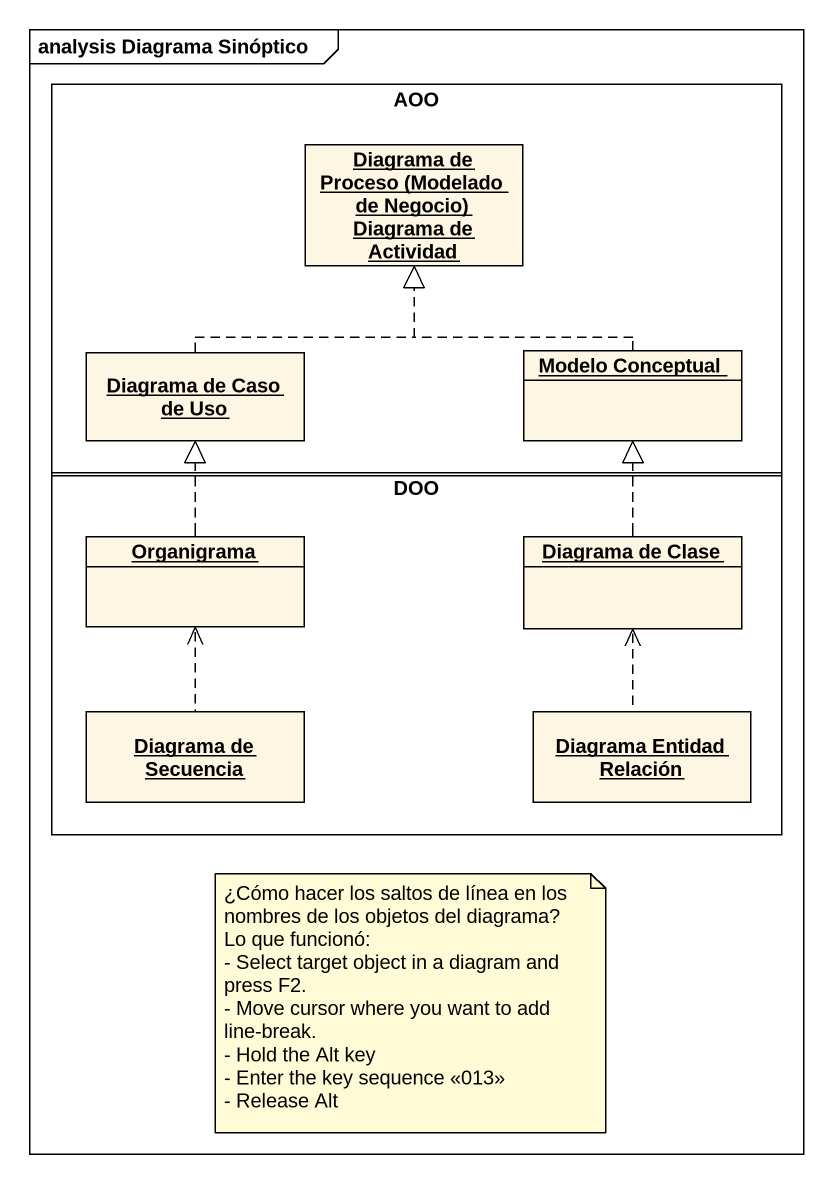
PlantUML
@startuml
mainframe analysis Diagrama Sinóptico
hide circle
hide empty members
rectangle AOO {
  object "Diagrama de Proceso (Modelado de Negocio) Diagrama de Actividad" as Diagrama_de_Proceso
  object "Diagrama de Caso de Uso" as Diagrama_de_Caso_de_Uso
  object "Modelo Conceptual" as Modelo_Conceptual
}
rectangle DOO {
  object Organigrama
  object "Diagrama de Clase" as Diagrama_de_Clase
  object "Diagrama de Secuencia" as Diagrama_de_Secuencia
  object "Diagrama Entidad Relación" as Diagrama_Entidad_Relación
}
Diagrama_de_Caso_de_Uso .up.|> Diagrama_de_Proceso
Modelo_Conceptual .up.|> Diagrama_de_Proceso
Organigrama .up.|> Diagrama_de_Caso_de_Uso
Diagrama_de_Clase .up.|> Modelo_Conceptual
Diagrama_de_Secuencia .up.> Organigrama
Diagrama_Entidad_Relación .up.> Diagrama_de_Clase
note as N1
  ¿Cómo hacer los saltos de línea en los nombres de los objetos del diagrama?
  Lo que funcionó:
  - Select target object in a diagram and press F2.
  - Move cursor where you want to add line-break.
  - Hold the Alt key
  - Enter the key sequence <<013>>
  - Release Alt
end note
@enduml
